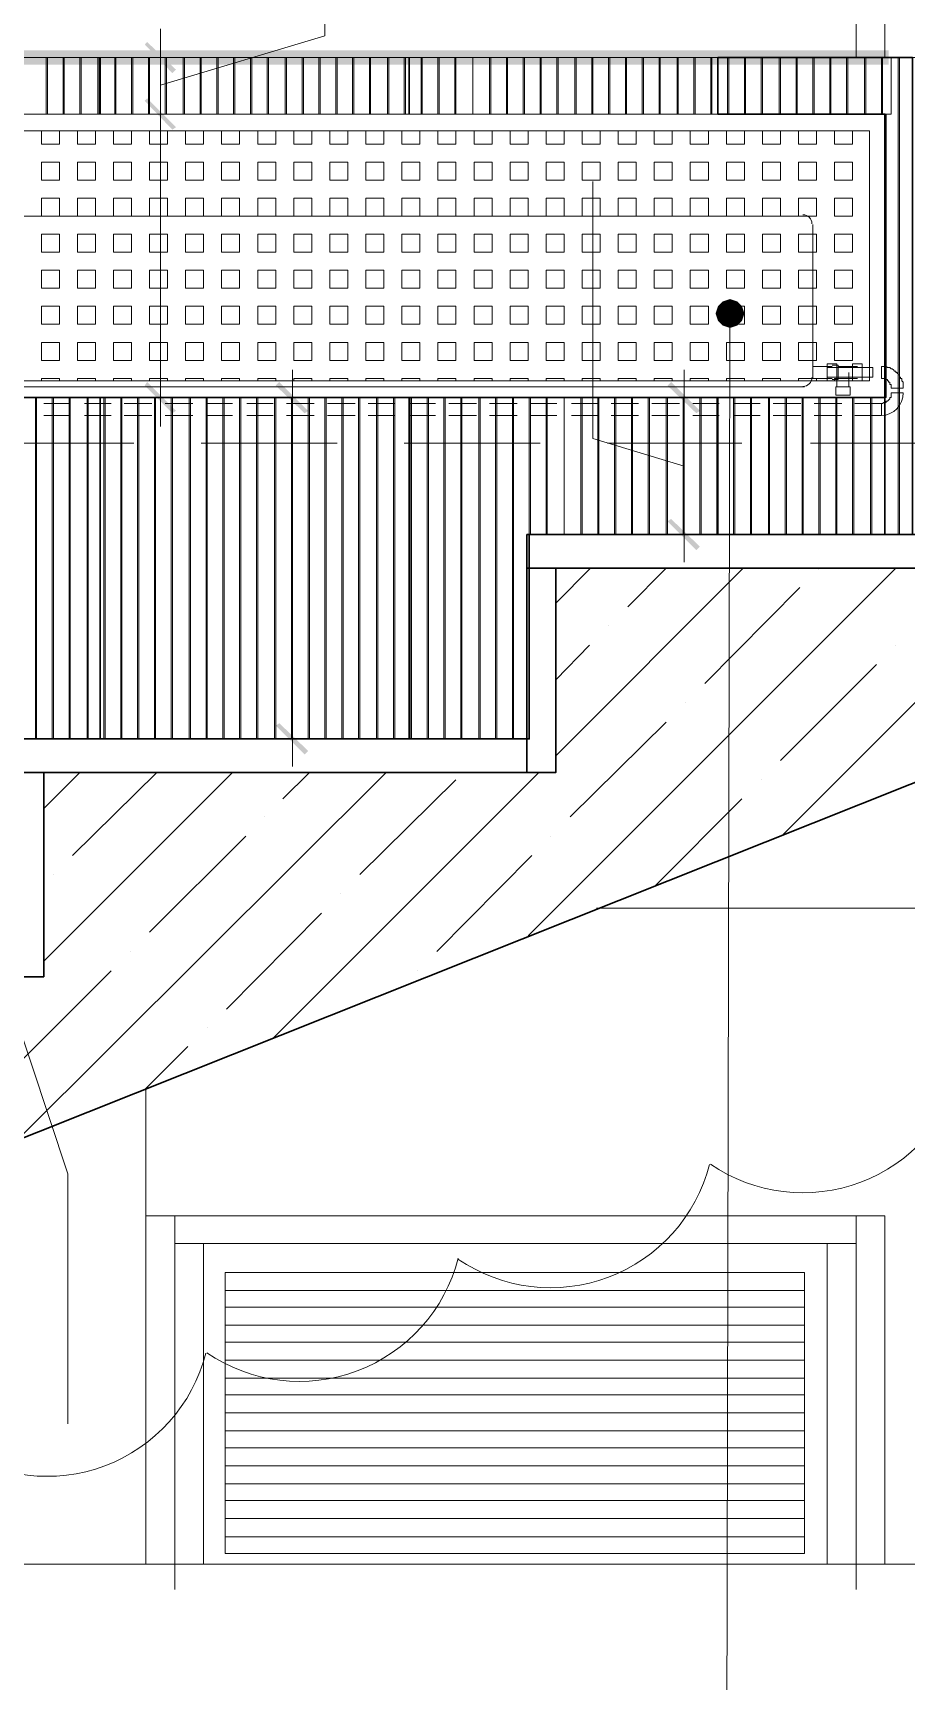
# Model space of a CAD drawing. Header units: millimetres. Extents: x -356862 to 418287, y 0 to 839748.
# Drawn here: x 329882 to 331420, y 777108 to 780012 of the extents above; entities that cross this region are included whole.
import ezdxf

# ---------------------------------------------------------------- set-up
doc = ezdxf.new("R2010")
doc.units = ezdxf.units.MM
doc.layers.add('PDF _Геометрия', color=7, linetype='Continuous', true_color=0xbababa)
doc.layers.add('PDF _Сплошная заливка', color=7, linetype='Continuous', true_color=0xf50000)

msp = doc.modelspace()

# ---------------------------------------------------------------- linework, layer by layer
at = {"layer": 'PDF _Геометрия', "color": 7, "lineweight": 5}
for points in [[(331382.8977, 782669.5385), (331382.8977, 779968.3288), (331501.4461, 779968.3288)], [(331382.8977, 779968.3288), (329452.2526, 779968.3288)], [(330059.813, 779288.7925), (329822.7163, 779288.7925)], [(330417.5751, 779288.7925), (330178.3614, 779288.7925)], [(330775.3372, 779288.7925), (330536.1235, 779288.7925)], [(331130.9824, 779288.7925), (330893.8856, 779288.7925)], [(331501.4461, 779288.7925), (331251.6477, 779288.7925)], [(330874.8332, 778469.5385), (332382.0913, 778469.5385)], [(330080.9824, 777313.6917), (330080.9824, 778151.9982)], [(330080.9824, 777927.603), (331382.8977, 777927.603), (331382.8977, 777313.6917)], [(335709.9138, 777313.6917), (335623.1195, 777313.6917), (331979.8735, 777313.6917), (331943.8856, 777459.7603), (331871.9098, 777169.7401), (331835.9219, 777313.6917), (328190.559, 777313.6917), (328103.7647, 777313.6917)]]:
    msp.add_lwpolyline(points, dxfattribs=at)
at = {"layer": 'PDF _Геометрия', "color": 7, "lineweight": 18}
for points in [[(330106.3856, 779318.4296), (330106.3856, 779919.6393), (330396.4058, 780006.4336), (330396.4058, 780290.103)], [(330106.3856, 780019.1353), (330106.3856, 779818.0264)], [(329505.1759, 779968.3288), (330155.0751, 779968.3288)], [(329500.9421, 779868.8328), (330155.0751, 779868.8328), (329924.3292, 779868.8328)], [(331029.3695, 779248.5707), (330868.4824, 779297.2603), (330868.4824, 779750.2844)], [(330339.2485, 779417.9256), (330339.2485, 778719.3369)], [(331029.3695, 779079.2159), (331029.3695, 779417.9256)], [(330002.6558, 779369.2361), (330155.0751, 779369.2361)], [(330159.309, 779369.2361), (330288.4421, 779369.2361)], [(330756.2848, 779369.2361), (330978.563, 779369.2361)], [(330756.2848, 779127.9054), (330978.563, 779127.9054)], [(330157.1921, 778768.0264), (330288.4421, 778768.0264)], [(329748.6235, 778588.0869), (329943.3816, 778001.6957), (329943.3816, 777561.3732)]]:
    msp.add_lwpolyline(points, dxfattribs=at)
at = {"layer": 'PDF _Геометрия', "color": 252, "lineweight": 5, "true_color": 0x989898}
for points in [[(331332.0913, 779968.3288), (331332.0913, 780044.5385)], [(331289.7526, 779424.2764), (331255.8816, 779424.2764)], [(331255.8816, 779403.107), (331289.7526, 779403.107)], [(329947.6155, 779358.6514), (329901.0429, 779358.6514)], [(330019.5913, 779358.6514), (329973.0187, 779358.6514)], [(330091.5671, 779358.6514), (330042.8776, 779358.6514)], [(330163.5429, 779358.6514), (330114.8534, 779358.6514)], [(330233.4018, 779358.6514), (330186.8292, 779358.6514)], [(330305.3776, 779358.6514), (330258.805, 779358.6514)], [(330377.3534, 779358.6514), (330328.6638, 779358.6514)], [(330449.3292, 779358.6514), (330400.6397, 779358.6514)], [(330519.188, 779358.6514), (330472.6155, 779358.6514)], [(330591.1638, 779358.6514), (330544.5913, 779358.6514)], [(330663.1397, 779358.6514), (330614.4501, 779358.6514)], [(330735.1155, 779358.6514), (330686.4259, 779358.6514)], [(330804.9743, 779358.6514), (330758.4018, 779358.6514)], [(330876.9501, 779358.6514), (330830.3776, 779358.6514)], [(330948.9259, 779358.6514), (330900.2364, 779358.6514)], [(331020.9018, 779358.6514), (330972.2122, 779358.6514)], [(331090.7606, 779358.6514), (331044.188, 779358.6514)], [(331162.7364, 779358.6514), (331116.1638, 779358.6514)], [(331234.7122, 779358.6514), (331186.0227, 779358.6514)], [(331306.688, 779358.6514), (331257.9985, 779358.6514)], [(331329.9743, 779337.482), (331376.5469, 779337.482), (331376.5469, 779348.0667), (331376.5469, 779358.6514), (331329.9743, 779358.6514)], [(329901.0429, 779337.482), (329947.6155, 779337.482)], [(329973.0187, 779337.482), (330019.5913, 779337.482)], [(330042.8776, 779337.482), (330091.5671, 779337.482)], [(330114.8534, 779337.482), (330163.5429, 779337.482)], [(330186.8292, 779337.482), (330233.4018, 779337.482)], [(330258.805, 779337.482), (330305.3776, 779337.482)], [(330328.6638, 779337.482), (330377.3534, 779337.482)], [(330400.6397, 779337.482), (330449.3292, 779337.482)], [(330472.6155, 779337.482), (330519.188, 779337.482)], [(330544.5913, 779337.482), (330591.1638, 779337.482)], [(330614.4501, 779337.482), (330663.1397, 779337.482)], [(330686.4259, 779337.482), (330735.1155, 779337.482)], [(330758.4018, 779337.482), (330804.9743, 779337.482)], [(330830.3776, 779337.482), (330876.9501, 779337.482)], [(330900.2364, 779337.482), (330948.9259, 779337.482)], [(330972.2122, 779337.482), (331020.9018, 779337.482)], [(331044.188, 779337.482), (331090.7606, 779337.482)], [(331116.1638, 779337.482), (331162.7364, 779337.482)], [(331186.0227, 779337.482), (331234.7122, 779337.482)], [(331257.9985, 779337.482), (331306.688, 779337.482)], [(330131.7888, 777269.2361), (330131.7888, 777927.603), (330131.7888, 777878.9135), (331332.0913, 777878.9135), (331332.0913, 777927.603), (331332.0913, 777269.2361)], [(330131.7888, 777313.6917), (330131.7888, 777878.9135), (330182.5953, 777878.9135), (330182.5953, 777313.6917)], [(331281.2848, 777313.6917), (331281.2848, 777878.9135), (331332.0913, 777878.9135), (331332.0913, 777313.6917)]]:
    msp.add_lwpolyline(points, dxfattribs=at)
at = {"layer": 'PDF _Геометрия', "color": 161, "lineweight": 9, "true_color": 0x7f9fff}
msp.add_lwpolyline([(329452.2526, 779968.3288), (331393.4824, 779968.3288), (331393.4824, 779868.8328), (329452.2526, 779868.8328)], close=True, dxfattribs=at)
at = {"layer": 'PDF _Геометрия', "color": 254, "lineweight": 5, "true_color": 0xdcdcdc}
for points in [[(329905.2768, 779868.8328), (329905.2768, 779968.3288)], [(329934.9138, 779868.8328), (329934.9138, 779968.3288)], [(329964.5509, 779868.8328), (329964.5509, 779968.3288)], [(329998.4219, 779868.8328), (329998.4219, 779968.3288)], [(330028.059, 779868.8328), (330028.059, 779968.3288)], [(330057.6961, 779868.8328), (330057.6961, 779968.3288)], [(330085.2163, 779868.8328), (330085.2163, 779968.3288)], [(330114.8534, 779868.8328), (330114.8534, 779968.3288)], [(330148.7243, 779868.8328), (330148.7243, 779968.3288)], [(330178.3614, 779868.8328), (330178.3614, 779968.3288)], [(330207.9985, 779868.8328), (330207.9985, 779968.3288)], [(330235.5187, 779868.8328), (330235.5187, 779968.3288)], [(330265.1558, 779868.8328), (330265.1558, 779968.3288)], [(330294.7929, 779868.8328), (330294.7929, 779968.3288)], [(330328.6638, 779868.8328), (330328.6638, 779968.3288)], [(330358.3009, 779868.8328), (330358.3009, 779968.3288)], [(330387.938, 779868.8328), (330387.938, 779968.3288)], [(330415.4582, 779868.8328), (330415.4582, 779968.3288)], [(330445.0953, 779868.8328), (330445.0953, 779968.3288)], [(330474.7324, 779868.8328), (330474.7324, 779968.3288)], [(330508.6034, 779868.8328), (330508.6034, 779968.3288)], [(330538.2405, 779868.8328), (330538.2405, 779968.3288)], [(330567.8776, 779868.8328), (330567.8776, 779968.3288)], [(330595.3977, 779868.8328), (330595.3977, 779968.3288)], [(330625.0348, 779868.8328), (330625.0348, 779968.3288)], [(330656.7888, 779868.8328), (330656.7888, 779968.3288)], [(330688.5429, 779868.8328), (330688.5429, 779968.3288)], [(330718.18, 779868.8328), (330718.18, 779968.3288)], [(330745.7001, 779868.8328), (330745.7001, 779968.3288)], [(330775.3372, 779868.8328), (330775.3372, 779968.3288)], [(330804.9743, 779868.8328), (330804.9743, 779968.3288)], [(330838.8453, 779868.8328), (330838.8453, 779968.3288)], [(330868.4824, 779868.8328), (330868.4824, 779968.3288)], [(330898.1195, 779868.8328), (330898.1195, 779968.3288)], [(330925.6397, 779868.8328), (330925.6397, 779968.3288)], [(330955.2768, 779868.8328), (330955.2768, 779968.3288)], [(330984.9138, 779868.8328), (330984.9138, 779968.3288)], [(331018.7848, 779868.8328), (331018.7848, 779968.3288)], [(331048.4219, 779868.8328), (331048.4219, 779968.3288)], [(331078.059, 779868.8328), (331078.059, 779968.3288)], [(331408.3009, 779127.9054), (331408.3009, 779968.3288)], [(329886.2243, 778768.0264), (329886.2243, 779369.2361)], [(329915.8614, 778768.0264), (329915.8614, 779369.2361)], [(329945.4985, 778768.0264), (329945.4985, 779369.2361)], [(329979.3695, 778768.0264), (329979.3695, 779369.2361)], [(330009.0066, 778768.0264), (330009.0066, 779369.2361)], [(330038.6437, 778768.0264), (330038.6437, 779369.2361)], [(330066.1638, 778768.0264), (330066.1638, 779369.2361)], [(330095.8009, 778768.0264), (330095.8009, 779369.2361)], [(330125.438, 778768.0264), (330125.438, 779369.2361)], [(330159.309, 778768.0264), (330159.309, 779369.2361)], [(330188.9461, 778768.0264), (330188.9461, 779369.2361)], [(330218.5832, 778768.0264), (330218.5832, 779369.2361)], [(330246.1034, 778768.0264), (330246.1034, 779369.2361)], [(330275.7405, 778768.0264), (330275.7405, 779369.2361)], [(330309.6114, 778768.0264), (330309.6114, 779369.2361)], [(330339.2485, 778768.0264), (330339.2485, 779369.2361)], [(330368.8856, 778768.0264), (330368.8856, 779369.2361)], [(330396.4058, 778768.0264), (330396.4058, 779369.2361)], [(330426.0429, 778768.0264), (330426.0429, 779369.2361)], [(330455.68, 778768.0264), (330455.68, 779369.2361)], [(330489.5509, 778768.0264), (330489.5509, 779369.2361)], [(330519.188, 778768.0264), (330519.188, 779369.2361)], [(330548.8251, 778768.0264), (330548.8251, 779369.2361)], [(330576.3453, 778768.0264), (330576.3453, 779369.2361)], [(330605.9824, 778768.0264), (330605.9824, 779369.2361)], [(330635.6195, 778768.0264), (330635.6195, 779369.2361)], [(330669.4905, 778768.0264), (330669.4905, 779369.2361)], [(330699.1276, 778768.0264), (330699.1276, 779369.2361)], [(330728.7647, 778768.0264), (330728.7647, 779369.2361)], [(330756.2848, 779127.9054), (330756.2848, 779369.2361)], [(330785.9219, 779127.9054), (330785.9219, 779369.2361)], [(330817.6759, 779127.9054), (330817.6759, 779369.2361)], [(330849.43, 779127.9054), (330849.43, 779369.2361)], [(330879.0671, 779127.9054), (330879.0671, 779369.2361)], [(330906.5872, 779127.9054), (330906.5872, 779369.2361)], [(330936.2243, 779127.9054), (330936.2243, 779369.2361)], [(330965.8614, 779127.9054), (330965.8614, 779369.2361)], [(330999.7324, 779127.9054), (330999.7324, 779369.2361)], [(331029.3695, 779127.9054), (331029.3695, 779369.2361)], [(331059.0066, 779127.9054), (331059.0066, 779369.2361)], [(331086.5268, 779127.9054), (331086.5268, 779369.2361)], [(331116.1638, 779127.9054), (331116.1638, 779369.2361)], [(331145.8009, 779127.9054), (331145.8009, 779369.2361)], [(331179.6719, 779127.9054), (331179.6719, 779369.2361)], [(331209.309, 779127.9054), (331209.309, 779369.2361)], [(331238.9461, 779127.9054), (331238.9461, 779369.2361)], [(331266.4663, 779127.9054), (331266.4663, 779369.2361)], [(331296.1034, 779127.9054), (331296.1034, 779369.2361)], [(331325.7405, 779127.9054), (331325.7405, 779369.2361)], [(331359.6114, 779127.9054), (331359.6114, 779369.2361)], [(331241.063, 777796.353), (330220.7001, 777796.353)], [(331241.063, 777766.7159), (330220.7001, 777766.7159)], [(331241.063, 777734.9619), (330220.7001, 777734.9619)], [(331241.063, 777705.3248), (330220.7001, 777705.3248)], [(331241.063, 777673.5707), (330220.7001, 777673.5707)], [(331241.063, 777641.8167), (330220.7001, 777641.8167)], [(331241.063, 777612.1796), (330220.7001, 777612.1796)], [(331241.063, 777580.4256), (330220.7001, 777580.4256)], [(331241.063, 777548.6715), (330220.7001, 777548.6715)], [(331241.063, 777519.0344), (330220.7001, 777519.0344)], [(331241.063, 777487.2804), (330220.7001, 777487.2804)], [(331241.063, 777455.5264), (330220.7001, 777455.5264)], [(331241.063, 777425.8893), (330220.7001, 777425.8893)], [(331241.063, 777394.1353), (330220.7001, 777394.1353)], [(331241.063, 777362.3812), (330220.7001, 777362.3812)]]:
    msp.add_lwpolyline(points, dxfattribs=at)
for points in [[(329907.3937, 779968.3288), (329907.3937, 779868.8328)], [(329937.0308, 779968.3288), (329937.0308, 779868.8328)], [(329966.6679, 779968.3288), (329966.6679, 779868.8328)], [(329996.305, 779968.3288), (329996.305, 779868.8328)], [(330025.9421, 779968.3288), (330025.9421, 779868.8328)], [(330055.5792, 779968.3288), (330055.5792, 779868.8328)], [(330087.3332, 779968.3288), (330087.3332, 779868.8328)], [(330116.9703, 779968.3288), (330116.9703, 779868.8328)], [(330146.6074, 779968.3288), (330146.6074, 779868.8328)], [(330176.2445, 779968.3288), (330176.2445, 779868.8328)], [(330205.8816, 779968.3288), (330205.8816, 779868.8328)], [(330237.6356, 779968.3288), (330237.6356, 779868.8328)], [(330267.2727, 779968.3288), (330267.2727, 779868.8328)], [(330296.9098, 779968.3288), (330296.9098, 779868.8328)], [(330326.5469, 779968.3288), (330326.5469, 779868.8328)], [(330356.184, 779968.3288), (330356.184, 779868.8328)], [(330385.8211, 779968.3288), (330385.8211, 779868.8328)], [(330417.5751, 779968.3288), (330417.5751, 779868.8328)], [(330447.2122, 779968.3288), (330447.2122, 779868.8328)], [(330476.8493, 779968.3288), (330476.8493, 779868.8328)], [(330506.4864, 779968.3288), (330506.4864, 779868.8328)], [(330536.1235, 779968.3288), (330536.1235, 779868.8328)], [(330565.7606, 779968.3288), (330565.7606, 779868.8328)], [(330597.5147, 779968.3288), (330597.5147, 779868.8328)], [(330627.1518, 779968.3288), (330627.1518, 779868.8328)], [(330656.7888, 779968.3288), (330656.7888, 779868.8328)], [(330686.4259, 779968.3288), (330686.4259, 779868.8328)], [(330716.063, 779968.3288), (330716.063, 779868.8328)], [(330747.8171, 779968.3288), (330747.8171, 779868.8328)], [(330777.4542, 779968.3288), (330777.4542, 779868.8328)], [(330807.0913, 779968.3288), (330807.0913, 779868.8328)], [(330836.7284, 779968.3288), (330836.7284, 779868.8328)], [(330866.3655, 779968.3288), (330866.3655, 779868.8328)], [(330896.0026, 779968.3288), (330896.0026, 779868.8328)], [(330927.7566, 779968.3288), (330927.7566, 779868.8328)], [(330957.3937, 779968.3288), (330957.3937, 779868.8328)], [(330987.0308, 779968.3288), (330987.0308, 779868.8328)], [(331016.6679, 779968.3288), (331016.6679, 779868.8328)], [(331046.305, 779968.3288), (331046.305, 779868.8328)], [(331075.9421, 779968.3288), (331075.9421, 779868.8328)], [(331105.5792, 779968.3288), (331105.5792, 779868.8328)], [(331107.6961, 779968.3288), (331107.6961, 779868.8328)], [(331107.6961, 779968.3288), (331107.6961, 779868.8328)], [(331135.2163, 779968.3288), (331135.2163, 779868.8328)], [(331137.3332, 779968.3288), (331137.3332, 779868.8328)], [(331137.3332, 779968.3288), (331137.3332, 779868.8328)], [(331164.8534, 779968.3288), (331164.8534, 779868.8328)], [(331166.9703, 779968.3288), (331166.9703, 779868.8328)], [(331166.9703, 779968.3288), (331166.9703, 779868.8328)], [(331196.6074, 779968.3288), (331196.6074, 779868.8328)], [(331196.6074, 779968.3288), (331196.6074, 779868.8328)], [(331198.7243, 779968.3288), (331198.7243, 779868.8328)], [(331226.2445, 779968.3288), (331226.2445, 779868.8328)], [(331226.2445, 779968.3288), (331226.2445, 779868.8328)], [(331228.3614, 779968.3288), (331228.3614, 779868.8328)], [(331255.8816, 779968.3288), (331255.8816, 779868.8328)], [(331257.9985, 779968.3288), (331257.9985, 779868.8328)], [(331257.9985, 779968.3288), (331257.9985, 779868.8328)], [(331285.5187, 779968.3288), (331285.5187, 779868.8328)], [(331287.6356, 779968.3288), (331287.6356, 779868.8328)], [(331287.6356, 779968.3288), (331287.6356, 779868.8328)], [(331315.1558, 779968.3288), (331315.1558, 779868.8328)], [(331317.2727, 779968.3288), (331317.2727, 779868.8328)], [(331317.2727, 779968.3288), (331317.2727, 779868.8328)], [(331346.9098, 779968.3288), (331346.9098, 779868.8328)], [(331346.9098, 779968.3288), (331346.9098, 779868.8328)], [(331349.0268, 779968.3288), (331349.0268, 779868.8328)], [(331376.5469, 779968.3288), (331376.5469, 779868.8328)], [(331376.5469, 779968.3288), (331376.5469, 779868.8328)], [(331378.6638, 779968.3288), (331378.6638, 779868.8328)], [(331406.184, 779968.3288), (331406.184, 779127.9054)], [(329888.3413, 779369.2361), (329888.3413, 778768.0264)], [(329917.9784, 779369.2361), (329917.9784, 778768.0264)], [(329947.6155, 779369.2361), (329947.6155, 778768.0264)], [(329977.2526, 779369.2361), (329977.2526, 778768.0264)], [(330006.8897, 779369.2361), (330006.8897, 778768.0264)], [(330036.5268, 779369.2361), (330036.5268, 778768.0264)], [(330068.2808, 779369.2361), (330068.2808, 778768.0264)], [(330097.9179, 779369.2361), (330097.9179, 778768.0264)], [(330127.555, 779369.2361), (330127.555, 778768.0264)], [(330157.1921, 779369.2361), (330157.1921, 778768.0264)], [(330186.8292, 779369.2361), (330186.8292, 778768.0264)], [(330216.4663, 779369.2361), (330216.4663, 778768.0264)], [(330248.2203, 779369.2361), (330248.2203, 778768.0264)], [(330277.8574, 779369.2361), (330277.8574, 778768.0264)], [(330307.4945, 779369.2361), (330307.4945, 778768.0264)], [(330337.1316, 779369.2361), (330337.1316, 778768.0264)], [(330366.7687, 779369.2361), (330366.7687, 778768.0264)], [(330398.5227, 779369.2361), (330398.5227, 778768.0264)], [(330428.1598, 779369.2361), (330428.1598, 778768.0264)], [(330457.7969, 779369.2361), (330457.7969, 778768.0264)], [(330487.434, 779369.2361), (330487.434, 778768.0264)], [(330517.0711, 779369.2361), (330517.0711, 778768.0264)], [(330546.7082, 779369.2361), (330546.7082, 778768.0264)], [(330578.4622, 779369.2361), (330578.4622, 778768.0264)], [(330608.0993, 779369.2361), (330608.0993, 778768.0264)], [(330637.7364, 779369.2361), (330637.7364, 778768.0264)], [(330667.3735, 779369.2361), (330667.3735, 778768.0264)], [(330697.0106, 779369.2361), (330697.0106, 778768.0264)], [(330726.6477, 779369.2361), (330726.6477, 778768.0264)], [(330758.4018, 779369.2361), (330758.4018, 779127.9054)], [(330788.0388, 779369.2361), (330788.0388, 779127.9054)], [(330817.6759, 779369.2361), (330817.6759, 779127.9054)], [(330847.313, 779369.2361), (330847.313, 779127.9054)], [(330876.9501, 779369.2361), (330876.9501, 779127.9054)], [(330908.7042, 779369.2361), (330908.7042, 779127.9054)], [(330938.3413, 779369.2361), (330938.3413, 779127.9054)], [(330967.9784, 779369.2361), (330967.9784, 779127.9054)], [(330997.6155, 779369.2361), (330997.6155, 779127.9054)], [(331027.2526, 779369.2361), (331027.2526, 779127.9054)], [(331056.8897, 779369.2361), (331056.8897, 779127.9054)], [(331088.6437, 779369.2361), (331088.6437, 779127.9054)], [(331118.2808, 779369.2361), (331118.2808, 779127.9054)], [(331147.9179, 779369.2361), (331147.9179, 779127.9054)], [(331177.555, 779369.2361), (331177.555, 779127.9054)], [(331207.1921, 779369.2361), (331207.1921, 779127.9054)], [(331236.8292, 779369.2361), (331236.8292, 779127.9054)], [(331268.5832, 779369.2361), (331268.5832, 779127.9054)], [(331298.2203, 779369.2361), (331298.2203, 779127.9054)], [(331327.8574, 779369.2361), (331327.8574, 779127.9054)], [(331357.4945, 779369.2361), (331357.4945, 779127.9054)], [(331241.063, 777828.107), (331241.063, 777332.7441), (330220.7001, 777332.7441), (330220.7001, 777828.107)]]:
    msp.add_lwpolyline(points, close=True, dxfattribs=at)
at = {"layer": 'PDF _Геометрия', "color": 150, "lineweight": 30, "true_color": 0x0080ff}
for points in [[(330000.5388, 779868.8328), (330000.5388, 779968.3288)], [(330544.5913, 779868.8328), (330544.5913, 779968.3288)], [(331088.6437, 779868.8328), (331088.6437, 779968.3288)], [(330000.5388, 778768.0264), (330000.5388, 779369.2361)], [(330544.5913, 778768.0264), (330544.5913, 779369.2361)], [(331088.6437, 779127.9054), (331088.6437, 779369.2361)]]:
    msp.add_lwpolyline(points, dxfattribs=at)
for points in [[(331431.5872, 779968.3288), (331431.5872, 779127.9054), (331382.8977, 779127.9054), (331382.8977, 779868.8328), (331088.6437, 779868.8328), (331088.6437, 779968.3288)], [(329856.5872, 778768.0264), (330157.1921, 778768.0264), (330455.68, 778768.0264), (330756.2848, 778768.0264), (330756.2848, 779127.9054), (331056.8897, 779127.9054), (331357.4945, 779127.9054), (331382.8977, 779127.9054), (331382.8977, 779369.2361), (329456.4864, 779369.2361), (329456.4864, 778768.0264)]]:
    msp.add_lwpolyline(points, close=True, dxfattribs=at)
at = {"layer": 'PDF _Геометрия', "color": 6, "lineweight": 9}
for points in [[(329452.2526, 779868.8328), (331385.0147, 779868.8328), (331385.0147, 779369.2361), (329452.2526, 779369.2361)], [(329481.8897, 779839.1957), (331355.3776, 779839.1957), (331355.3776, 779398.8732), (329481.8897, 779398.8732)]]:
    msp.add_lwpolyline(points, close=True, dxfattribs=at)
at = {"layer": 'PDF _Геометрия', "color": 6, "lineweight": 5}
for points in [[(329896.809, 779839.1957), (329896.809, 779815.9094), (329928.563, 779815.9094), (329928.563, 779839.1957)], [(329960.3171, 779839.1957), (329960.3171, 779815.9094), (329992.0711, 779815.9094), (329992.0711, 779839.1957)], [(330023.8251, 779839.1957), (330023.8251, 779815.9094), (330055.5792, 779815.9094), (330055.5792, 779839.1957)], [(330087.3332, 779839.1957), (330087.3332, 779815.9094), (330119.0872, 779815.9094), (330119.0872, 779839.1957)], [(330150.8413, 779839.1957), (330150.8413, 779815.9094), (330182.5953, 779815.9094), (330182.5953, 779839.1957)], [(330214.3493, 779839.1957), (330214.3493, 779815.9094), (330246.1034, 779815.9094), (330246.1034, 779839.1957)], [(330277.8574, 779839.1957), (330277.8574, 779815.9094), (330309.6114, 779815.9094), (330309.6114, 779839.1957)], [(330341.3655, 779839.1957), (330341.3655, 779815.9094), (330373.1195, 779815.9094), (330373.1195, 779839.1957)], [(330404.8735, 779839.1957), (330404.8735, 779815.9094), (330436.6276, 779815.9094), (330436.6276, 779839.1957)], [(330468.3816, 779839.1957), (330468.3816, 779815.9094), (330500.1356, 779815.9094), (330500.1356, 779839.1957)], [(330531.8897, 779839.1957), (330531.8897, 779815.9094), (330563.6437, 779815.9094), (330563.6437, 779839.1957)], [(330595.3977, 779839.1957), (330595.3977, 779815.9094), (330627.1518, 779815.9094), (330627.1518, 779839.1957)], [(330658.9058, 779839.1957), (330658.9058, 779815.9094), (330690.6598, 779815.9094), (330690.6598, 779839.1957)], [(330722.4138, 779839.1957), (330722.4138, 779815.9094), (330754.1679, 779815.9094), (330754.1679, 779839.1957)], [(330785.9219, 779839.1957), (330785.9219, 779815.9094), (330817.6759, 779815.9094), (330817.6759, 779839.1957)], [(330849.43, 779839.1957), (330849.43, 779815.9094), (330881.184, 779815.9094), (330881.184, 779839.1957)], [(330912.938, 779839.1957), (330912.938, 779815.9094), (330944.6921, 779815.9094), (330944.6921, 779839.1957)], [(330976.4461, 779839.1957), (330976.4461, 779815.9094), (331008.2001, 779815.9094), (331008.2001, 779839.1957)], [(331039.9542, 779839.1957), (331039.9542, 779815.9094), (331071.7082, 779815.9094), (331071.7082, 779839.1957)], [(331103.4622, 779839.1957), (331103.4622, 779815.9094), (331135.2163, 779815.9094), (331135.2163, 779839.1957)], [(331166.9703, 779839.1957), (331166.9703, 779815.9094), (331198.7243, 779815.9094), (331198.7243, 779839.1957)], [(331230.4784, 779839.1957), (331230.4784, 779815.9094), (331262.2324, 779815.9094), (331262.2324, 779839.1957)], [(331293.9864, 779839.1957), (331293.9864, 779815.9094), (331325.7405, 779815.9094), (331325.7405, 779839.1957)], [(329896.809, 779398.8732), (329896.809, 779403.107), (329928.563, 779403.107), (329928.563, 779398.8732)], [(329960.3171, 779398.8732), (329960.3171, 779403.107), (329992.0711, 779403.107), (329992.0711, 779398.8732)], [(330023.8251, 779398.8732), (330023.8251, 779403.107), (330055.5792, 779403.107), (330055.5792, 779398.8732)], [(330087.3332, 779398.8732), (330087.3332, 779403.107), (330119.0872, 779403.107), (330119.0872, 779398.8732)], [(330150.8413, 779398.8732), (330150.8413, 779403.107), (330182.5953, 779403.107), (330182.5953, 779398.8732)], [(330214.3493, 779398.8732), (330214.3493, 779403.107), (330246.1034, 779403.107), (330246.1034, 779398.8732)], [(330277.8574, 779398.8732), (330277.8574, 779403.107), (330309.6114, 779403.107), (330309.6114, 779398.8732)], [(330341.3655, 779398.8732), (330341.3655, 779403.107), (330373.1195, 779403.107), (330373.1195, 779398.8732)], [(330404.8735, 779398.8732), (330404.8735, 779403.107), (330436.6276, 779403.107), (330436.6276, 779398.8732)], [(330468.3816, 779398.8732), (330468.3816, 779403.107), (330500.1356, 779403.107), (330500.1356, 779398.8732)], [(330531.8897, 779398.8732), (330531.8897, 779403.107), (330563.6437, 779403.107), (330563.6437, 779398.8732)], [(330595.3977, 779398.8732), (330595.3977, 779403.107), (330627.1518, 779403.107), (330627.1518, 779398.8732)], [(330658.9058, 779398.8732), (330658.9058, 779403.107), (330690.6598, 779403.107), (330690.6598, 779398.8732)], [(330722.4138, 779398.8732), (330722.4138, 779403.107), (330754.1679, 779403.107), (330754.1679, 779398.8732)], [(330785.9219, 779398.8732), (330785.9219, 779403.107), (330817.6759, 779403.107), (330817.6759, 779398.8732)], [(330849.43, 779398.8732), (330849.43, 779403.107), (330881.184, 779403.107), (330881.184, 779398.8732)], [(330912.938, 779398.8732), (330912.938, 779403.107), (330944.6921, 779403.107), (330944.6921, 779398.8732)], [(330976.4461, 779398.8732), (330976.4461, 779403.107), (331008.2001, 779403.107), (331008.2001, 779398.8732)], [(331039.9542, 779398.8732), (331039.9542, 779403.107), (331071.7082, 779403.107), (331071.7082, 779398.8732)], [(331103.4622, 779398.8732), (331103.4622, 779403.107), (331135.2163, 779403.107), (331135.2163, 779398.8732)], [(331166.9703, 779398.8732), (331166.9703, 779403.107), (331198.7243, 779403.107), (331198.7243, 779398.8732)], [(331230.4784, 779398.8732), (331230.4784, 779403.107), (331262.2324, 779403.107), (331262.2324, 779398.8732)], [(331293.9864, 779398.8732), (331293.9864, 779403.107), (331325.7405, 779403.107), (331325.7405, 779398.8732)]]:
    msp.add_lwpolyline(points, dxfattribs=at)
for points in [[(329928.563, 779784.1554), (329928.563, 779752.4014), (329896.809, 779752.4014), (329896.809, 779784.1554)], [(329992.0711, 779784.1554), (329992.0711, 779752.4014), (329960.3171, 779752.4014), (329960.3171, 779784.1554)], [(330055.5792, 779784.1554), (330055.5792, 779752.4014), (330023.8251, 779752.4014), (330023.8251, 779784.1554)], [(330119.0872, 779784.1554), (330119.0872, 779752.4014), (330087.3332, 779752.4014), (330087.3332, 779784.1554)], [(330182.5953, 779784.1554), (330182.5953, 779752.4014), (330150.8413, 779752.4014), (330150.8413, 779784.1554)], [(330246.1034, 779784.1554), (330246.1034, 779752.4014), (330214.3493, 779752.4014), (330214.3493, 779784.1554)], [(330309.6114, 779784.1554), (330309.6114, 779752.4014), (330277.8574, 779752.4014), (330277.8574, 779784.1554)], [(330373.1195, 779784.1554), (330373.1195, 779752.4014), (330341.3655, 779752.4014), (330341.3655, 779784.1554)], [(330436.6276, 779784.1554), (330436.6276, 779752.4014), (330404.8735, 779752.4014), (330404.8735, 779784.1554)], [(330500.1356, 779784.1554), (330500.1356, 779752.4014), (330468.3816, 779752.4014), (330468.3816, 779784.1554)], [(330563.6437, 779784.1554), (330563.6437, 779752.4014), (330531.8897, 779752.4014), (330531.8897, 779784.1554)], [(330627.1518, 779784.1554), (330627.1518, 779752.4014), (330595.3977, 779752.4014), (330595.3977, 779784.1554)], [(330690.6598, 779784.1554), (330690.6598, 779752.4014), (330658.9058, 779752.4014), (330658.9058, 779784.1554)], [(330754.1679, 779784.1554), (330754.1679, 779752.4014), (330722.4138, 779752.4014), (330722.4138, 779784.1554)], [(330817.6759, 779784.1554), (330817.6759, 779752.4014), (330785.9219, 779752.4014), (330785.9219, 779784.1554)], [(330881.184, 779784.1554), (330881.184, 779752.4014), (330849.43, 779752.4014), (330849.43, 779784.1554)], [(330944.6921, 779784.1554), (330944.6921, 779752.4014), (330912.938, 779752.4014), (330912.938, 779784.1554)], [(331008.2001, 779784.1554), (331008.2001, 779752.4014), (330976.4461, 779752.4014), (330976.4461, 779784.1554)], [(331071.7082, 779784.1554), (331071.7082, 779752.4014), (331039.9542, 779752.4014), (331039.9542, 779784.1554)], [(331135.2163, 779784.1554), (331135.2163, 779752.4014), (331103.4622, 779752.4014), (331103.4622, 779784.1554)], [(331198.7243, 779784.1554), (331198.7243, 779752.4014), (331166.9703, 779752.4014), (331166.9703, 779784.1554)], [(331262.2324, 779784.1554), (331262.2324, 779752.4014), (331230.4784, 779752.4014), (331230.4784, 779784.1554)], [(331325.7405, 779784.1554), (331325.7405, 779752.4014), (331293.9864, 779752.4014), (331293.9864, 779784.1554)], [(329928.563, 779720.6474), (329928.563, 779688.8933), (329896.809, 779688.8933), (329896.809, 779720.6474)], [(329992.0711, 779720.6474), (329992.0711, 779688.8933), (329960.3171, 779688.8933), (329960.3171, 779720.6474)], [(330055.5792, 779720.6474), (330055.5792, 779688.8933), (330023.8251, 779688.8933), (330023.8251, 779720.6474)], [(330119.0872, 779720.6474), (330119.0872, 779688.8933), (330087.3332, 779688.8933), (330087.3332, 779720.6474)], [(330182.5953, 779720.6474), (330182.5953, 779688.8933), (330150.8413, 779688.8933), (330150.8413, 779720.6474)], [(330246.1034, 779720.6474), (330246.1034, 779688.8933), (330214.3493, 779688.8933), (330214.3493, 779720.6474)], [(330309.6114, 779720.6474), (330309.6114, 779688.8933), (330277.8574, 779688.8933), (330277.8574, 779720.6474)], [(330373.1195, 779720.6474), (330373.1195, 779688.8933), (330341.3655, 779688.8933), (330341.3655, 779720.6474)], [(330436.6276, 779720.6474), (330436.6276, 779688.8933), (330404.8735, 779688.8933), (330404.8735, 779720.6474)], [(330500.1356, 779720.6474), (330500.1356, 779688.8933), (330468.3816, 779688.8933), (330468.3816, 779720.6474)], [(330563.6437, 779720.6474), (330563.6437, 779688.8933), (330531.8897, 779688.8933), (330531.8897, 779720.6474)], [(330627.1518, 779720.6474), (330627.1518, 779688.8933), (330595.3977, 779688.8933), (330595.3977, 779720.6474)], [(330690.6598, 779720.6474), (330690.6598, 779688.8933), (330658.9058, 779688.8933), (330658.9058, 779720.6474)], [(330754.1679, 779720.6474), (330754.1679, 779688.8933), (330722.4138, 779688.8933), (330722.4138, 779720.6474)], [(330817.6759, 779720.6474), (330817.6759, 779688.8933), (330785.9219, 779688.8933), (330785.9219, 779720.6474)], [(330881.184, 779720.6474), (330881.184, 779688.8933), (330849.43, 779688.8933), (330849.43, 779720.6474)], [(330944.6921, 779720.6474), (330944.6921, 779688.8933), (330912.938, 779688.8933), (330912.938, 779720.6474)], [(331008.2001, 779720.6474), (331008.2001, 779688.8933), (330976.4461, 779688.8933), (330976.4461, 779720.6474)], [(331071.7082, 779720.6474), (331071.7082, 779688.8933), (331039.9542, 779688.8933), (331039.9542, 779720.6474)], [(331135.2163, 779720.6474), (331135.2163, 779688.8933), (331103.4622, 779688.8933), (331103.4622, 779720.6474)], [(331198.7243, 779720.6474), (331198.7243, 779688.8933), (331166.9703, 779688.8933), (331166.9703, 779720.6474)], [(331262.2324, 779720.6474), (331262.2324, 779688.8933), (331230.4784, 779688.8933), (331230.4784, 779720.6474)], [(331325.7405, 779720.6474), (331325.7405, 779688.8933), (331293.9864, 779688.8933), (331293.9864, 779720.6474)], [(329928.563, 779657.1393), (329928.563, 779625.3853), (329896.809, 779625.3853), (329896.809, 779657.1393)], [(329992.0711, 779657.1393), (329992.0711, 779625.3853), (329960.3171, 779625.3853), (329960.3171, 779657.1393)], [(330055.5792, 779657.1393), (330055.5792, 779625.3853), (330023.8251, 779625.3853), (330023.8251, 779657.1393)], [(330119.0872, 779657.1393), (330119.0872, 779625.3853), (330087.3332, 779625.3853), (330087.3332, 779657.1393)], [(330182.5953, 779657.1393), (330182.5953, 779625.3853), (330150.8413, 779625.3853), (330150.8413, 779657.1393)], [(330246.1034, 779657.1393), (330246.1034, 779625.3853), (330214.3493, 779625.3853), (330214.3493, 779657.1393)], [(330309.6114, 779657.1393), (330309.6114, 779625.3853), (330277.8574, 779625.3853), (330277.8574, 779657.1393)], [(330373.1195, 779657.1393), (330373.1195, 779625.3853), (330341.3655, 779625.3853), (330341.3655, 779657.1393)], [(330436.6276, 779657.1393), (330436.6276, 779625.3853), (330404.8735, 779625.3853), (330404.8735, 779657.1393)], [(330500.1356, 779657.1393), (330500.1356, 779625.3853), (330468.3816, 779625.3853), (330468.3816, 779657.1393)], [(330563.6437, 779657.1393), (330563.6437, 779625.3853), (330531.8897, 779625.3853), (330531.8897, 779657.1393)], [(330627.1518, 779657.1393), (330627.1518, 779625.3853), (330595.3977, 779625.3853), (330595.3977, 779657.1393)], [(330690.6598, 779657.1393), (330690.6598, 779625.3853), (330658.9058, 779625.3853), (330658.9058, 779657.1393)], [(330754.1679, 779657.1393), (330754.1679, 779625.3853), (330722.4138, 779625.3853), (330722.4138, 779657.1393)], [(330817.6759, 779657.1393), (330817.6759, 779625.3853), (330785.9219, 779625.3853), (330785.9219, 779657.1393)], [(330881.184, 779657.1393), (330881.184, 779625.3853), (330849.43, 779625.3853), (330849.43, 779657.1393)], [(330944.6921, 779657.1393), (330944.6921, 779625.3853), (330912.938, 779625.3853), (330912.938, 779657.1393)], [(331008.2001, 779657.1393), (331008.2001, 779625.3853), (330976.4461, 779625.3853), (330976.4461, 779657.1393)], [(331071.7082, 779657.1393), (331071.7082, 779625.3853), (331039.9542, 779625.3853), (331039.9542, 779657.1393)], [(331135.2163, 779657.1393), (331135.2163, 779625.3853), (331103.4622, 779625.3853), (331103.4622, 779657.1393)], [(331198.7243, 779657.1393), (331198.7243, 779625.3853), (331166.9703, 779625.3853), (331166.9703, 779657.1393)], [(331262.2324, 779657.1393), (331262.2324, 779625.3853), (331230.4784, 779625.3853), (331230.4784, 779657.1393)], [(331325.7405, 779657.1393), (331325.7405, 779625.3853), (331293.9864, 779625.3853), (331293.9864, 779657.1393)], [(329928.563, 779593.6312), (329928.563, 779561.8772), (329896.809, 779561.8772), (329896.809, 779593.6312)], [(329992.0711, 779593.6312), (329992.0711, 779561.8772), (329960.3171, 779561.8772), (329960.3171, 779593.6312)], [(330055.5792, 779593.6312), (330055.5792, 779561.8772), (330023.8251, 779561.8772), (330023.8251, 779593.6312)], [(330119.0872, 779593.6312), (330119.0872, 779561.8772), (330087.3332, 779561.8772), (330087.3332, 779593.6312)], [(330182.5953, 779593.6312), (330182.5953, 779561.8772), (330150.8413, 779561.8772), (330150.8413, 779593.6312)], [(330246.1034, 779593.6312), (330246.1034, 779561.8772), (330214.3493, 779561.8772), (330214.3493, 779593.6312)], [(330309.6114, 779593.6312), (330309.6114, 779561.8772), (330277.8574, 779561.8772), (330277.8574, 779593.6312)], [(330373.1195, 779593.6312), (330373.1195, 779561.8772), (330341.3655, 779561.8772), (330341.3655, 779593.6312)], [(330436.6276, 779593.6312), (330436.6276, 779561.8772), (330404.8735, 779561.8772), (330404.8735, 779593.6312)], [(330500.1356, 779593.6312), (330500.1356, 779561.8772), (330468.3816, 779561.8772), (330468.3816, 779593.6312)], [(330563.6437, 779593.6312), (330563.6437, 779561.8772), (330531.8897, 779561.8772), (330531.8897, 779593.6312)], [(330627.1518, 779593.6312), (330627.1518, 779561.8772), (330595.3977, 779561.8772), (330595.3977, 779593.6312)], [(330690.6598, 779593.6312), (330690.6598, 779561.8772), (330658.9058, 779561.8772), (330658.9058, 779593.6312)], [(330754.1679, 779593.6312), (330754.1679, 779561.8772), (330722.4138, 779561.8772), (330722.4138, 779593.6312)], [(330817.6759, 779593.6312), (330817.6759, 779561.8772), (330785.9219, 779561.8772), (330785.9219, 779593.6312)], [(330881.184, 779593.6312), (330881.184, 779561.8772), (330849.43, 779561.8772), (330849.43, 779593.6312)], [(330944.6921, 779593.6312), (330944.6921, 779561.8772), (330912.938, 779561.8772), (330912.938, 779593.6312)], [(331008.2001, 779593.6312), (331008.2001, 779561.8772), (330976.4461, 779561.8772), (330976.4461, 779593.6312)], [(331071.7082, 779593.6312), (331071.7082, 779561.8772), (331039.9542, 779561.8772), (331039.9542, 779593.6312)], [(331135.2163, 779593.6312), (331135.2163, 779561.8772), (331103.4622, 779561.8772), (331103.4622, 779593.6312)], [(331198.7243, 779593.6312), (331198.7243, 779561.8772), (331166.9703, 779561.8772), (331166.9703, 779593.6312)], [(331262.2324, 779593.6312), (331262.2324, 779561.8772), (331230.4784, 779561.8772), (331230.4784, 779593.6312)], [(331325.7405, 779593.6312), (331325.7405, 779561.8772), (331293.9864, 779561.8772), (331293.9864, 779593.6312)], [(329928.563, 779530.1232), (329928.563, 779498.3691), (329896.809, 779498.3691), (329896.809, 779530.1232)], [(329992.0711, 779530.1232), (329992.0711, 779498.3691), (329960.3171, 779498.3691), (329960.3171, 779530.1232)], [(330055.5792, 779530.1232), (330055.5792, 779498.3691), (330023.8251, 779498.3691), (330023.8251, 779530.1232)], [(330119.0872, 779530.1232), (330119.0872, 779498.3691), (330087.3332, 779498.3691), (330087.3332, 779530.1232)], [(330182.5953, 779530.1232), (330182.5953, 779498.3691), (330150.8413, 779498.3691), (330150.8413, 779530.1232)], [(330246.1034, 779530.1232), (330246.1034, 779498.3691), (330214.3493, 779498.3691), (330214.3493, 779530.1232)], [(330309.6114, 779530.1232), (330309.6114, 779498.3691), (330277.8574, 779498.3691), (330277.8574, 779530.1232)], [(330373.1195, 779530.1232), (330373.1195, 779498.3691), (330341.3655, 779498.3691), (330341.3655, 779530.1232)], [(330436.6276, 779530.1232), (330436.6276, 779498.3691), (330404.8735, 779498.3691), (330404.8735, 779530.1232)], [(330500.1356, 779530.1232), (330500.1356, 779498.3691), (330468.3816, 779498.3691), (330468.3816, 779530.1232)], [(330563.6437, 779530.1232), (330563.6437, 779498.3691), (330531.8897, 779498.3691), (330531.8897, 779530.1232)], [(330627.1518, 779530.1232), (330627.1518, 779498.3691), (330595.3977, 779498.3691), (330595.3977, 779530.1232)], [(330690.6598, 779530.1232), (330690.6598, 779498.3691), (330658.9058, 779498.3691), (330658.9058, 779530.1232)], [(330754.1679, 779530.1232), (330754.1679, 779498.3691), (330722.4138, 779498.3691), (330722.4138, 779530.1232)], [(330817.6759, 779530.1232), (330817.6759, 779498.3691), (330785.9219, 779498.3691), (330785.9219, 779530.1232)], [(330881.184, 779530.1232), (330881.184, 779498.3691), (330849.43, 779498.3691), (330849.43, 779530.1232)], [(330944.6921, 779530.1232), (330944.6921, 779498.3691), (330912.938, 779498.3691), (330912.938, 779530.1232)], [(331008.2001, 779530.1232), (331008.2001, 779498.3691), (330976.4461, 779498.3691), (330976.4461, 779530.1232)], [(331071.7082, 779530.1232), (331071.7082, 779498.3691), (331039.9542, 779498.3691), (331039.9542, 779530.1232)], [(331135.2163, 779530.1232), (331135.2163, 779498.3691), (331103.4622, 779498.3691), (331103.4622, 779530.1232)], [(331198.7243, 779530.1232), (331198.7243, 779498.3691), (331166.9703, 779498.3691), (331166.9703, 779530.1232)], [(331262.2324, 779530.1232), (331262.2324, 779498.3691), (331230.4784, 779498.3691), (331230.4784, 779530.1232)], [(331325.7405, 779530.1232), (331325.7405, 779498.3691), (331293.9864, 779498.3691), (331293.9864, 779530.1232)], [(329928.563, 779466.6151), (329928.563, 779434.8611), (329896.809, 779434.8611), (329896.809, 779466.6151)], [(329992.0711, 779466.6151), (329992.0711, 779434.8611), (329960.3171, 779434.8611), (329960.3171, 779466.6151)], [(330055.5792, 779466.6151), (330055.5792, 779434.8611), (330023.8251, 779434.8611), (330023.8251, 779466.6151)], [(330119.0872, 779466.6151), (330119.0872, 779434.8611), (330087.3332, 779434.8611), (330087.3332, 779466.6151)], [(330182.5953, 779466.6151), (330182.5953, 779434.8611), (330150.8413, 779434.8611), (330150.8413, 779466.6151)], [(330246.1034, 779466.6151), (330246.1034, 779434.8611), (330214.3493, 779434.8611), (330214.3493, 779466.6151)], [(330309.6114, 779466.6151), (330309.6114, 779434.8611), (330277.8574, 779434.8611), (330277.8574, 779466.6151)], [(330373.1195, 779466.6151), (330373.1195, 779434.8611), (330341.3655, 779434.8611), (330341.3655, 779466.6151)], [(330436.6276, 779466.6151), (330436.6276, 779434.8611), (330404.8735, 779434.8611), (330404.8735, 779466.6151)], [(330500.1356, 779466.6151), (330500.1356, 779434.8611), (330468.3816, 779434.8611), (330468.3816, 779466.6151)], [(330563.6437, 779466.6151), (330563.6437, 779434.8611), (330531.8897, 779434.8611), (330531.8897, 779466.6151)], [(330627.1518, 779466.6151), (330627.1518, 779434.8611), (330595.3977, 779434.8611), (330595.3977, 779466.6151)], [(330690.6598, 779466.6151), (330690.6598, 779434.8611), (330658.9058, 779434.8611), (330658.9058, 779466.6151)], [(330754.1679, 779466.6151), (330754.1679, 779434.8611), (330722.4138, 779434.8611), (330722.4138, 779466.6151)], [(330817.6759, 779466.6151), (330817.6759, 779434.8611), (330785.9219, 779434.8611), (330785.9219, 779466.6151)], [(330881.184, 779466.6151), (330881.184, 779434.8611), (330849.43, 779434.8611), (330849.43, 779466.6151)], [(330944.6921, 779466.6151), (330944.6921, 779434.8611), (330912.938, 779434.8611), (330912.938, 779466.6151)], [(331008.2001, 779466.6151), (331008.2001, 779434.8611), (330976.4461, 779434.8611), (330976.4461, 779466.6151)], [(331071.7082, 779466.6151), (331071.7082, 779434.8611), (331039.9542, 779434.8611), (331039.9542, 779466.6151)], [(331135.2163, 779466.6151), (331135.2163, 779434.8611), (331103.4622, 779434.8611), (331103.4622, 779466.6151)], [(331198.7243, 779466.6151), (331198.7243, 779434.8611), (331166.9703, 779434.8611), (331166.9703, 779466.6151)], [(331262.2324, 779466.6151), (331262.2324, 779434.8611), (331230.4784, 779434.8611), (331230.4784, 779466.6151)], [(331325.7405, 779466.6151), (331325.7405, 779434.8611), (331293.9864, 779434.8611), (331293.9864, 779466.6151)]]:
    msp.add_lwpolyline(points, close=True, dxfattribs=at)
at = {"layer": 'PDF _Геометрия', "lineweight": 5}
for points in [[(331241.063, 779688.8933), (329670.2969, 779688.8933)], [(331255.8816, 779403.107), (331255.8816, 779674.0748)], [(329670.2969, 779388.2885), (331241.063, 779388.2885)], [(330754.1679, 778420.849), (331401.9501, 779068.6312)], [(330802.8574, 779007.2401), (330864.2485, 779068.6312)], [(330802.8574, 778738.3893), (331133.0993, 779068.6312)], [(330929.8735, 779000.8893), (330997.6155, 779068.6312)], [(331202.9582, 778598.6715), (331672.9179, 779068.6312)], [(331266.4663, 779066.5143), (331266.4663, 779066.5143)], [(331065.3574, 778865.4054), (331232.5953, 779034.7603)], [(330896.0026, 778967.0183), (330896.0026, 778967.0183)], [(330802.8574, 778871.7562), (330862.1316, 778933.1474)], [(331401.9501, 778933.1474), (331401.9501, 778933.1474)], [(331198.7243, 778729.9215), (331368.0792, 778899.2764)], [(331031.4864, 778831.5344), (331031.4864, 778831.5344)], [(330828.2606, 778630.4256), (330997.6155, 778797.6635)], [(329856.5872, 778063.0869), (330504.3695, 778708.7522)], [(329901.0429, 778645.2441), (329964.5509, 778708.7522)], [(329901.0429, 778376.3933), (330233.4018, 778708.7522)], [(329951.8493, 778562.6836), (330100.0348, 778708.7522)], [(330305.3776, 778240.9094), (330773.2203, 778708.7522)], [(330322.313, 778662.1796), (330368.8856, 778708.7522)], [(330457.7969, 778528.8127), (330627.1518, 778696.0506)], [(331164.8534, 778696.0506), (331164.8534, 778696.0506)], [(330978.563, 778509.7603), (331130.9824, 778662.1796)], [(330290.559, 778630.4256), (330290.559, 778630.4256)], [(330087.3332, 778427.1998), (330256.688, 778596.5546)], [(330794.3897, 778596.5546), (330794.3897, 778596.5546)], [(330593.2808, 778393.3288), (330760.5187, 778562.6836)], [(329917.9784, 778528.8127), (329917.9784, 778528.8127)], [(330423.9259, 778494.9417), (330423.9259, 778494.9417)], [(330222.8171, 778291.7159), (330390.055, 778461.0707)], [(330053.4622, 778393.3288), (330053.4622, 778393.3288)], [(329852.3534, 778192.2199), (330019.5913, 778359.4578)], [(330559.4098, 778359.4578), (330559.4098, 778359.4578)], [(330188.9461, 778259.9619), (330188.9461, 778259.9619)], [(330080.9824, 778151.9982), (330155.0751, 778226.0909)]]:
    msp.add_lwpolyline(points, dxfattribs=at)
at = {"layer": 'PDF _Геометрия', "color": 251, "lineweight": 20, "true_color": 0x545454}
msp.add_lwpolyline([(331109.813, 779492.0183), (331109.813, 779468.732), (331103.4622, 776744.2361), (331196.6074, 776744.2361), (333948.6235, 776744.2361)], dxfattribs=at)
at = {"layer": 'PDF _Геометрия', "color": 1, "lineweight": 5}
for points in [[(331281.2848, 779428.5103), (331298.2203, 779428.5103), (331298.2203, 779422.1594), (331298.2203, 779405.224), (331298.2203, 779398.8732), (331281.2848, 779398.8732), (331281.2848, 779405.224), (331281.2848, 779422.1594)], [(331325.7405, 779398.8732), (331325.7405, 779405.224), (331325.7405, 779422.1594), (331325.7405, 779428.5103), (331342.6759, 779428.5103), (331342.6759, 779422.1594), (331342.6759, 779405.224), (331342.6759, 779398.8732)], [(331296.1034, 779388.2885), (331296.1034, 779373.4699), (331321.5066, 779373.4699), (331321.5066, 779388.2885)]]:
    msp.add_lwpolyline(points, close=True, dxfattribs=at)
for points in [[(331298.2203, 779388.2885), (331298.2203, 779405.224), (331281.2848, 779405.224), (331361.7284, 779405.224), (331361.7284, 779413.6917), (331361.7284, 779422.1594), (331281.2848, 779422.1594), (331298.2203, 779422.1594)], [(331289.7526, 779400.9901), (331300.3372, 779400.9901), (331300.3372, 779413.6917), (331300.3372, 779426.3933), (331289.7526, 779426.3933)], [(331334.2082, 779424.2764), (331300.3372, 779424.2764)], [(331319.3897, 779388.2885), (331319.3897, 779413.6917)], [(331342.6759, 779422.1594), (331325.7405, 779422.1594)], [(331376.5469, 779422.1594), (331376.5469, 779424.2764), (331376.5469, 779403.107), (331378.6638, 779403.107), (331380.7808, 779403.107), (331382.8977, 779403.107), (331382.8977, 779400.9901), (331385.0147, 779400.9901), (331387.1316, 779400.9901), (331387.1316, 779398.8732), (331389.2485, 779398.8732), (331389.2485, 779396.7562), (331391.3655, 779396.7562), (331391.3655, 779394.6393), (331391.3655, 779392.5224), (331393.4824, 779392.5224), (331393.4824, 779390.4054), (331393.4824, 779388.2885), (331393.4824, 779386.1715), (331414.6518, 779386.1715), (331414.6518, 779388.2885), (331414.6518, 779390.4054), (331414.6518, 779392.5224), (331414.6518, 779394.6393), (331414.6518, 779396.7562), (331412.5348, 779398.8732), (331412.5348, 779400.9901), (331412.5348, 779403.107), (331410.4179, 779403.107), (331410.4179, 779405.224), (331408.3009, 779405.224), (331408.3009, 779407.3409), (331408.3009, 779409.4578), (331406.184, 779409.4578), (331406.184, 779411.5748), (331404.0671, 779411.5748), (331404.0671, 779413.6917), (331401.9501, 779413.6917), (331401.9501, 779415.8086), (331399.8332, 779415.8086), (331397.7163, 779417.9256), (331395.5993, 779420.0425), (331393.4824, 779420.0425), (331391.3655, 779422.1594), (331389.2485, 779422.1594), (331387.1316, 779422.1594), (331385.0147, 779424.2764), (331382.8977, 779424.2764), (331380.7808, 779424.2764), (331378.6638, 779424.2764), (331376.5469, 779424.2764)], [(331300.3372, 779403.107), (331334.2082, 779403.107)], [(331342.6759, 779405.224), (331325.7405, 779405.224)], [(331393.4824, 779386.1715), (331393.4824, 779386.1715)], [(331414.6518, 779386.1715), (331414.6518, 779386.1715)], [(331393.4824, 779377.7038), (331393.4824, 779377.7038)], [(331414.6518, 779377.7038), (331414.6518, 779377.7038)]]:
    msp.add_lwpolyline(points, dxfattribs=at)
msp.add_lwpolyline([(331414.6518, 779377.7038), (331393.4824, 779377.7038), (331393.4824, 779375.5869), (331393.4824, 779373.4699), (331393.4824, 779371.353), (331393.4824, 779369.2361), (331391.3655, 779369.2361), (331391.3655, 779367.1191), (331389.2485, 779365.0022), (331387.1316, 779362.8853), (331385.0147, 779362.8853), (331385.0147, 779360.7683), (331382.8977, 779360.7683), (331380.7808, 779360.7683), (331378.6638, 779358.6514), (331376.5469, 779358.6514), (331376.5469, 779337.482, 0.414213562)], format="xyb", close=True, dxfattribs=at)
at = {"layer": 'PDF _Геометрия', "color": 7, "lineweight": 30}
for points in [[(331681.3856, 779127.9054), (330752.0509, 779127.9054), (330752.0509, 779068.6312), (331681.3856, 779068.6312)], [(322699.2284, 775467.724), (321799.5308, 775467.724), (321799.5308, 774849.5788), (331681.3856, 778789.1957), (331681.3856, 779068.6312), (330802.8574, 779068.6312), (330802.8574, 778708.7522), (329901.0429, 778708.7522), (329901.0429, 778348.8732), (329001.3453, 778348.8732), (329001.3453, 777988.9941), (328101.6477, 777988.9941), (328101.6477, 777629.1151), (327199.8332, 777629.1151), (327199.8332, 777269.2361), (326300.1356, 777269.2361), (326300.1356, 776907.2401), (325400.438, 776907.2401), (325400.438, 776547.3611), (324500.7405, 776547.3611), (324500.7405, 776187.482), (323598.9259, 776187.482), (323598.9259, 775827.603), (322699.2284, 775827.603)], [(330752.0509, 779068.6312), (330752.0509, 778708.7522), (330802.8574, 778708.7522), (330802.8574, 779068.6312)], [(330752.0509, 778768.0264), (329852.3534, 778768.0264), (329852.3534, 778708.7522), (330752.0509, 778708.7522)], [(329852.3534, 778708.7522), (329852.3534, 778348.8732), (329901.0429, 778348.8732), (329901.0429, 778708.7522)]]:
    msp.add_lwpolyline(points, close=True, dxfattribs=at)
at = {"layer": 'PDF _Геометрия', "lineweight": 5}
for centre, start, end in [((331238.3582, 779675.6803), 359.9999572, 90.0000428), ((331238.3582, 779404.7006), 270, 0.0000427)]:
    msp.add_arc(centre, 15.877, start, end, dxfattribs=at)
at = {"layer": 'PDF _Геометрия', "color": 1, "lineweight": 20}
for centre in [(331238.3582, 778257.2757), (330793.7845, 778090.0313), (330351.3256, 777924.9039), (329906.7519, 777757.6584)]:
    msp.add_arc(centre, 288.962, 235.6293213, 345.6298892, dxfattribs=at)
at = {"layer": 'PDF _Сплошная заливка', "color": 7, "transparency": 33554559}
for points in [[(330133.9058, 779947.1594), (330078.8655, 779991.6151), (330083.0993, 779995.849)], [(330127.555, 779940.8086), (330133.9058, 779947.1594), (330078.8655, 779991.6151)], [(330083.0993, 779896.353), (330078.8655, 779892.1191), (330133.9058, 779845.5465)], [(330133.9058, 779845.5465), (330078.8655, 779892.1191), (330083.0993, 779896.353)], [(330078.8655, 779892.1191), (330133.9058, 779845.5465), (330127.555, 779841.3127)], [(330127.555, 779841.3127), (330133.9058, 779845.5465), (330078.8655, 779892.1191)], [(330083.0993, 779396.7562), (330078.8655, 779390.4054), (330133.9058, 779345.9498)], [(330078.8655, 779390.4054), (330133.9058, 779345.9498), (330127.555, 779341.7159)], [(330366.7687, 779345.9498), (330309.6114, 779390.4054), (330315.9622, 779396.7562)], [(330360.4179, 779341.7159), (330366.7687, 779345.9498), (330309.6114, 779390.4054)], [(331056.8897, 779345.9498), (330999.7324, 779390.4054), (331006.0832, 779396.7562)], [(331050.5388, 779341.7159), (331056.8897, 779345.9498), (330999.7324, 779390.4054)], [(331006.0832, 779155.4256), (330999.7324, 779151.1917), (331056.8897, 779106.7361)], [(330999.7324, 779151.1917), (331056.8897, 779106.7361), (331050.5388, 779100.3853)], [(330315.9622, 778795.5465), (330309.6114, 778791.3127), (330366.7687, 778746.857)], [(330309.6114, 778791.3127), (330366.7687, 778746.857), (330360.4179, 778740.5062)]]:
    msp.add_solid(points, dxfattribs=at)
at = {"layer": 'PDF _Сплошная заливка', "color": 5, "transparency": 33554559}
for points in [[(329564.4501, 779981.0304), (329564.4501, 779955.6272), (331389.2485, 779981.0304)], [(329564.4501, 779955.6272), (331389.2485, 779981.0304), (331389.2485, 779955.6272)]]:
    msp.add_solid(points, dxfattribs=at)
at = {"layer": 'PDF _Сплошная заливка', "color": 251, "true_color": 0x545454, "transparency": 33554559}
for points in [[(331109.813, 779517.4215), (331088.6437, 779530.1232), (331084.4098, 779517.4215)], [(331097.1114, 779538.5909), (331109.813, 779517.4215), (331088.6437, 779530.1232)], [(331109.813, 779542.8248), (331097.1114, 779538.5909), (331109.813, 779517.4215)], [(331109.813, 779517.4215), (331122.5147, 779538.5909), (331109.813, 779542.8248)], [(331130.9824, 779530.1232), (331109.813, 779517.4215), (331122.5147, 779538.5909)], [(331135.2163, 779517.4215), (331130.9824, 779530.1232), (331109.813, 779517.4215)], [(331084.4098, 779517.4215), (331088.6437, 779504.7199), (331109.813, 779517.4215)], [(331088.6437, 779504.7199), (331109.813, 779517.4215), (331097.1114, 779496.2522)], [(331109.813, 779517.4215), (331097.1114, 779496.2522), (331109.813, 779492.0183)], [(331109.813, 779492.0183), (331122.5147, 779496.2522), (331109.813, 779517.4215)], [(331122.5147, 779496.2522), (331109.813, 779517.4215), (331130.9824, 779504.7199)], [(331109.813, 779517.4215), (331130.9824, 779504.7199), (331135.2163, 779517.4215)]]:
    msp.add_solid(points, dxfattribs=at)

doc.saveas('drawing.dxf')
